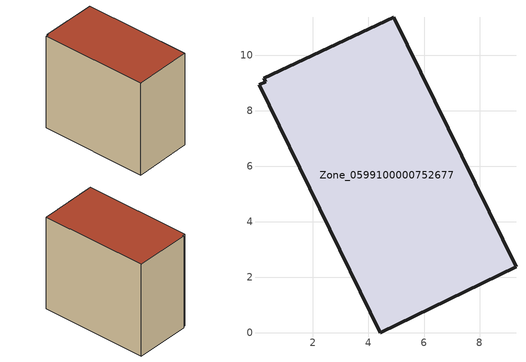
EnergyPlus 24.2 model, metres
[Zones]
Zone_0599100000752677
 floor ground (C_G): 0.06,8.93 0.29,9.04 0.24,9.16 4.91,11.37 9.31,2.38 4.43,0 z0
 wall outside (C_F): 9.31,2.38 4.91,11.37 0.24,9.16 0.29,9.04 0.06,8.93 4.43,0 9.31,2.38 z0:8.99
 roof outside (C_R): 0.29,9.04 0.06,8.93 4.43,0 9.31,2.38 4.91,11.37 0.24,9.16 z8.99
[BUILDING]
Pand.0599100000752677: North Axis=0; Terrain=City; Loads Convergence Tolerance Value=0.04; Temperature Convergence Tolerance Value=0.4; Solar Distribution=FullExterior; Maximum Number of Warmup Days=25; Minimum Number of Warmup Days=1
[Site:Location]
Rotterdam.The.Hague.AP_ZH_NLD Design_Conditions: Latitude=51.96; Longitude=4.45; Time Zone=1; Elevation=-4.5
[SITE:GROUNDTEMPERATURE:BUILDINGSURFACE]
18, 18, 18, 18, 18, 18, 18, 18, 18, 18, 18, 18
[MATERIAL] Thermal Absorptance=0.9; Solar Absorptance=0.7; Visible Absorptance=0.7
Name | Roughness | Thickness | Conductivity | Density | Specific Heat
G.TI.2006-2014 | MediumSmooth | 0.15 | 0.06 | 540 | 1210
F.TI.2006-2014 | Rough | 0.3 | 0.12 | 1920 | 840
R.TI.2006-2014 | MediumRough | 0.2 | 0.08 | 1500 | 1000
[CONSTRUCTION]
C_G: G.TI.2006-2014
C_F: F.TI.2006-2014
C_R: R.TI.2006-2014
[ZONE]
Zone_0599100000752677: Type=1; Multiplier=1; Ceiling Height=Autocalculate; Volume=Autocalculate; Floor Area=autocalculate; Part of Total Floor Area=Yes
[ZONEINFILTRATION:DESIGNFLOWRATE]
Infil_Zone_0599100000752677: Zone or ZoneList or Space or SpaceList=Zone_0599100000752677; Schedule=AlwaysOn; Design Flow Rate Calculation Method=Flow/Area; Flow Rate per Floor Area=0.0015; Constant Term Coefficient=1; Temperature Term Coefficient=0; Velocity Term Coefficient=0; Velocity Squared Term Coefficient=0
[HVACTEMPLATE:ZONE:IDEALLOADSAIRSYSTEM]
Zone_0599100000752677: Maximum Heating Supply Air Temperature=50; Minimum Cooling Supply Air Temperature=13; Maximum Heating Supply Air Humidity Ratio=0.0156; Minimum Cooling Supply Air Humidity Ratio=0.0077; Heating Limit=NoLimit; Cooling Limit=NoLimit; Dehumidification Control Type=ConstantSensibleHeatRatio; Cooling Sensible Heat Ratio=0.7; Dehumidification Setpoint=60; Humidification Control Type=None; Humidification Setpoint=30; Outdoor Air Method=None; Outdoor Air Flow Rate per Person=0.00944; Outdoor Air Flow Rate per Zone Floor Area=0; Outdoor Air Flow Rate per Zone=0; Demand Controlled Ventilation Type=None; Outdoor Air Economizer Type=NoEconomizer; Heat Recovery Type=None; Sensible Heat Recovery Effectiveness=0.7; Latent Heat Recovery Effectiveness=0.65
[ZONECONTROL:THERMOSTAT]
ThermostatControl_Zone_0599100000752677: Zone or ZoneList=Zone_0599100000752677; Control Type Schedule=DualSetpointControlType; Control 1=Thermostat_Zone_0599100000752677; Temperature Difference Between Cutout And Setpoint=0
[THERMOSTATSETPOINT:DUALSETPOINT]
Thermostat_Zone_0599100000752677: Heating Setpoint Temperature Schedule=HeatingSetpoint_Zone_0599100000752677; Cooling Setpoint Temperature Schedule=CoolingSetpoint_Zone_0599100000752677
[SCHEDULE:COMPACT]
HeatingSetpoint_Zone_0599100000752677: Through: 12/31, For: AllDays, Until: 24:00, 21
CoolingSetpoint_Zone_0599100000752677: Through: 12/31, For: AllDays, Until: 24:00, 24
DualSetpointControlType: Through: 12/31, For: AllDays, Until: 24:00, 4
AlwaysOn: Through: 12/31, For: AllDays, Until: 24:00, 1
